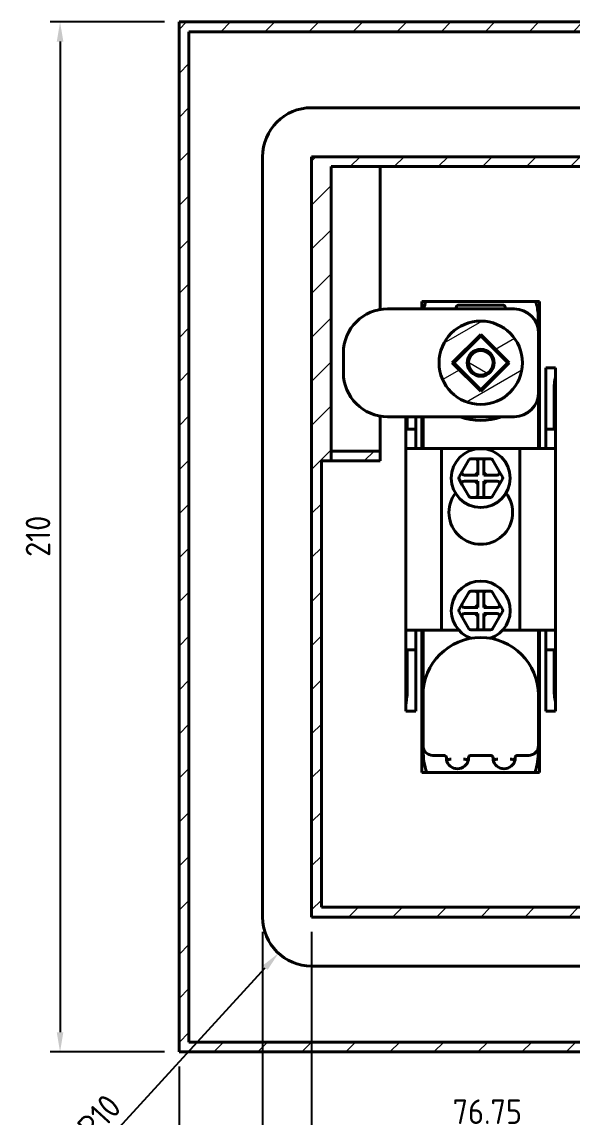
# Model space of a CAD drawing. Header units: millimetres. Extents: x 0 to 2378, y 0 to 1682.
# Drawn here: x 835.6 to 947.8, y 1283.5 to 1506.8 of the extents above; entities that cross this region are included whole.
import ezdxf

# ---------------------------------------------------------------- set-up
doc = ezdxf.new("R2010")
doc.units = ezdxf.units.MM
doc.header["$LTSCALE"] = 2
doc.layers.add('가시적인 것(ISO)', color=3, linetype='Continuous', lineweight=40, true_color=0x00ff00)
doc.layers.add('치수(ISO)', color=2, linetype='Continuous', lineweight=25, true_color=0xffff00)
doc.layers.add('해치(ISO)', color=7, linetype='Continuous', lineweight=18)
doc.styles.add('치수 텍스트_PSTEK_POSCO', font='isocp.shx')
doc.dimstyles.new('치수_PSTEK_POSCO', dxfattribs={"dimscale": 2, "dimtxt": 2.5, "dimasz": 2, "dimexe": 1, "dimexo": 1.5, "dimgap": 1, "dimtad": 1, "dimrnd": 1e-08, "dimdsep": 46, "dimtxsty": '치수 텍스트_PSTEK_POSCO', "dimcen": 0.09, "dimdle": 10, "dimclrd": 7, "dimclre": 7, "dimclrt": 2, "dimadec": 1, "dimazin": 2, "dimtfac": 1, "dimtmove": 0, "dimatfit": 3, "dimfxl": 1, "dimtolj": 1, "dimlwd": -1, "dimlwe": -1, "dimarcsym": 0})
pattern_1 = [(45, (0, 0), (-4.490128, 4.490128), [])]

# ---------------------------------------------------------------- blocks, each defined once
blk = doc.blocks.new('*D124')
at = {"layer": 'Defpoints', "color": 0, "transparency": 16777216}
for p in [(894.67, 1324.29), (1150.67, 1324.29), (1150.67, 1264.29)]:
    blk.add_point(p, dxfattribs=at)
at = {"layer": '치수(ISO)', "color": 7, "transparency": 16777216}
for p, q in [((894.67, 1321.29), (894.67, 1262.29)), ((1150.67, 1321.29), (1150.67, 1262.29)), ((898.67, 1264.29), (1146.67, 1264.29))]:
    blk.add_line(p, q, dxfattribs=at)
for points in [[(898.67, 1264.96), (898.67, 1263.62), (894.67, 1264.29)], [(1146.67, 1264.96), (1146.67, 1263.62), (1150.67, 1264.29)]]:
    blk.add_solid(points, dxfattribs=at)
at = {"layer": '치수(ISO)', "color": 2, "transparency": 16777216, "insert": (1017.98, 1268.79), "char_height": 5, "attachment_point": 4, "style": '치수 텍스트_PSTEK_POSCO'}
blk.add_mtext('\\A1;256', dxfattribs=at)
blk = doc.blocks.new('*D126')
at = {"layer": 'Defpoints', "color": 0, "transparency": 16777216}
for p in [(884.67, 1324.29), (894.67, 1324.29), (894.67, 1264.29)]:
    blk.add_point(p, dxfattribs=at)
at = {"layer": '치수(ISO)', "color": 7, "transparency": 16777216}
for p, q in [((884.67, 1321.29), (884.67, 1262.29)), ((894.67, 1321.29), (894.67, 1262.29)), ((880.67, 1264.29), (868.17, 1264.29)), ((894.67, 1264.29), (884.67, 1264.29)), ((898.67, 1264.29), (902.67, 1264.29))]:
    blk.add_line(p, q, dxfattribs=at)
for points in [[(880.67, 1264.96), (880.67, 1263.62), (884.67, 1264.29)], [(898.67, 1264.96), (898.67, 1263.62), (894.67, 1264.29)]]:
    blk.add_solid(points, dxfattribs=at)
at = {"layer": '치수(ISO)', "color": 2, "transparency": 16777216, "insert": (870.17, 1268.79), "char_height": 5, "attachment_point": 4, "style": '치수 텍스트_PSTEK_POSCO'}
blk.add_mtext('\\A1;10', dxfattribs=at)
blk = doc.blocks.new('*D127')
at = {"layer": 'Defpoints', "color": 0, "transparency": 16777216}
for p in [(894.67, 1324.29), (887.92, 1316.91)]:
    blk.add_point(p, dxfattribs=at)
at = {"layer": '치수(ISO)', "color": 7, "transparency": 16777216}
blk.add_line((850.25, 1275.73), (885.22, 1313.96), dxfattribs=at)
blk.add_solid([(884.73, 1314.41), (885.71, 1313.51), (887.92, 1316.91)], dxfattribs=at)
at = {"layer": '치수(ISO)', "color": 2, "transparency": 16777216, "insert": (848.28, 1280.25), "char_height": 5, "attachment_point": 4, "rotation": 47.5454, "style": '치수 텍스트_PSTEK_POSCO'}
blk.add_mtext('\\A1;R10', dxfattribs=at)
blk = doc.blocks.new('*D128')
at = {"layer": 'Defpoints', "color": 0, "transparency": 16777216}
for p in [(867.67, 1296.79), (1177.67, 1296.79), (1177.67, 1246.88)]:
    blk.add_point(p, dxfattribs=at)
at = {"layer": '치수(ISO)', "color": 7, "transparency": 16777216}
for p, q in [((867.67, 1293.79), (867.67, 1244.88)), ((1177.67, 1293.79), (1177.67, 1244.88)), ((871.67, 1246.88), (1173.67, 1246.88))]:
    blk.add_line(p, q, dxfattribs=at)
for points in [[(871.67, 1247.54), (871.67, 1246.21), (867.67, 1246.88)], [(1173.67, 1247.54), (1173.67, 1246.21), (1177.67, 1246.88)]]:
    blk.add_solid(points, dxfattribs=at)
at = {"layer": '치수(ISO)', "color": 2, "transparency": 16777216, "insert": (1018.67, 1251.38), "char_height": 5, "attachment_point": 4, "style": '치수 텍스트_PSTEK_POSCO'}
blk.add_mtext('\\A1;310', dxfattribs=at)
blk = doc.blocks.new('*D129')
at = {"layer": 'Defpoints', "color": 0, "transparency": 16777216}
for p in [(867.67, 1506.79), (843.39, 1296.79), (867.67, 1296.79)]:
    blk.add_point(p, dxfattribs=at)
at = {"layer": '치수(ISO)', "color": 7, "transparency": 16777216}
for p, q in [((864.67, 1506.79), (841.39, 1506.79)), ((843.39, 1502.79), (843.39, 1300.79)), ((864.67, 1296.79), (841.39, 1296.79))]:
    blk.add_line(p, q, dxfattribs=at)
for points in [[(842.72, 1502.79), (844.06, 1502.79), (843.39, 1506.79)], [(842.72, 1300.79), (844.06, 1300.79), (843.39, 1296.79)]]:
    blk.add_solid(points, dxfattribs=at)
at = {"layer": '치수(ISO)', "color": 2, "transparency": 16777216, "insert": (838.89, 1397.72), "char_height": 5, "attachment_point": 4, "rotation": 90, "style": '치수 텍스트_PSTEK_POSCO'}
blk.add_mtext('\\A1;210', dxfattribs=at)
blk = doc.blocks.new('*D130')
at = {"layer": 'Defpoints', "color": 0, "transparency": 16777216}
for p in [(971.42, 1340.79), (894.67, 1324.29), (894.67, 1280.1)]:
    blk.add_point(p, dxfattribs=at)
at = {"layer": '치수(ISO)', "color": 7, "transparency": 16777216}
for p, q in [((971.42, 1337.79), (971.42, 1278.1)), ((894.67, 1321.29), (894.67, 1278.1)), ((967.42, 1280.1), (898.67, 1280.1))]:
    blk.add_line(p, q, dxfattribs=at)
for points in [[(898.67, 1280.77), (898.67, 1279.44), (894.67, 1280.1)], [(967.42, 1280.77), (967.42, 1279.44), (971.42, 1280.1)]]:
    blk.add_solid(points, dxfattribs=at)
at = {"layer": '치수(ISO)', "color": 2, "transparency": 16777216, "insert": (923.44, 1284.6), "char_height": 5, "attachment_point": 4, "style": '치수 텍스트_PSTEK_POSCO'}
blk.add_mtext('\\A1;76.75', dxfattribs=at)

msp = doc.modelspace()

# ---------------------------------------------------------------- hatches: boundary and pattern name
at = {"layer": '해치(ISO)'}
h = msp.add_hatch(dxfattribs=at)
h.set_pattern_fill('ANSI31', color=256, scale=50.8, style=0)
h.set_pattern_definition(pattern_1)
h.paths.add_polyline_path([(894.6712, 1324.2885), (1150.6712, 1324.2885), (1150.6712, 1479.2885), (894.6712, 1479.2885)])
h.paths.add_polyline_path([(1148.6712, 1326.2885), (896.6712, 1326.2885), (896.6712, 1417.2885), (898.6712, 1417.2885), (898.6712, 1419.2885), (898.6712, 1477.2885), (1148.6712, 1477.2885)], flags=0)
h.paths.add_polyline_path([(1175.6712, 1467.0363), (1177.6712, 1467.0363), (1177.6712, 1468.5885), (1177.6712, 1482.9885), (1177.6712, 1484.5407), (1175.6712, 1484.5407)])
h.paths.add_polyline_path([(1175.6712, 1341.0363), (1177.6712, 1341.0363), (1177.6712, 1342.5885), (1177.6712, 1460.9885), (1177.6712, 1462.5407), (1175.6712, 1462.5407)])
h.paths.add_polyline_path([(1175.6712, 1319.0363), (1177.6712, 1319.0363), (1177.6712, 1320.5885), (1177.6712, 1334.9885), (1177.6712, 1336.5407), (1175.6712, 1336.5407)])
h.paths.add_polyline_path([(867.6712, 1506.7885), (867.6712, 1296.7885), (1143.0416, 1296.7885), (1143.0416, 1286.7885), (1152.3008, 1286.7885), (1152.3008, 1296.7885), (1177.6712, 1296.7885), (1177.6712, 1312.9885), (1177.6712, 1314.5407), (1175.6712, 1314.5407), (1175.6712, 1298.7885), (869.6712, 1298.7885), (869.6712, 1504.7885), (1175.6712, 1504.7885), (1175.6712, 1489.0363), (1177.6712, 1489.0363), (1177.6712, 1490.5885), (1177.6712, 1506.7885)])
h = msp.add_hatch(dxfattribs=at)
h.set_pattern_fill('ANSI31', color=256, scale=50.8, angle=-14.999978, style=0)
h.set_pattern_definition([(30.00002, (0, 0), (-3.175002, 5.49926), [])])
edge = h.paths.add_edge_path()
edge.add_ellipse((929.1712, 1437.2885), major_axis=(-8.5, 0), ratio=1, start_angle=0, end_angle=360)
h.paths.add_polyline_path([(923.3729, 1437.2885), (929.1712, 1443.0868), (934.9695, 1437.2885), (929.1712, 1431.4902)], flags=0)
h = msp.add_hatch(dxfattribs=at)
h.set_pattern_fill('ANSI31', color=256, scale=50.8, angle=105.000246, style=0)
h.set_pattern_definition([(150.00025, (0, 0), (-3.174976, -5.499275), [])])
edge = h.paths.add_edge_path()
edge.add_ellipse((929.1712, 1437.2885), major_axis=(-2.5, 0), ratio=1, start_angle=0, end_angle=360)
h = msp.add_hatch(dxfattribs=at)
h.set_pattern_fill('ANSI31', color=256, scale=50.8, style=0)
h.set_pattern_definition(pattern_1)
h.paths.add_polyline_path([(908.6712, 1417.2885), (908.6712, 1419.2885), (898.6712, 1419.2885), (898.6712, 1417.2885)])

# ---------------------------------------------------------------- linework, layer by layer
at = {"layer": '가시적인 것(ISO)'}
for p, q in [((867.6712, 1506.7885), (867.6712, 1296.7885)), ((1177.6712, 1506.7885), (867.6712, 1506.7885)), ((869.6712, 1298.7885), (869.6712, 1504.7885)), ((869.6712, 1504.7885), (1175.6712, 1504.7885)), ((1150.6712, 1489.2885), (894.6712, 1489.2885)), ((884.6712, 1479.2885), (884.6712, 1324.2885)), ((894.6712, 1479.2885), (894.6712, 1324.2885)), ((1150.6712, 1479.2885), (894.6712, 1479.2885)), ((898.6712, 1417.2885), (898.6712, 1477.2885)), ((898.6712, 1477.2885), (1148.6712, 1477.2885)), ((908.6712, 1477.2885), (908.6712, 1448.1626)), ((917.1712, 1448.2885), (917.1712, 1449.7885)), ((917.1712, 1449.7885), (941.1712, 1449.7885)), ((941.1712, 1449.7885), (941.1712, 1419.7885)), ((935.9717, 1448.2885), (910.1712, 1448.2885)), ((924.1712, 1448.5618), (924.1712, 1448.2885)), ((933.6712, 1449.0618), (924.6712, 1449.0618)), ((934.1712, 1448.2885), (934.1712, 1448.5618)), ((940.8912, 1444.1821), (940.8912, 1447.1734)), ((923.3729, 1437.2885), (929.1712, 1443.0868)), ((923.5143, 1437.2885), (929.1712, 1442.9454)), ((929.1712, 1442.804), (923.6558, 1437.2885)), ((929.1712, 1443.0868), (934.9695, 1437.2885)), ((929.1712, 1442.9454), (934.8281, 1437.2885)), ((934.6866, 1437.2885), (929.1712, 1442.804)), ((940.9717, 1431.2885), (940.9717, 1443.2885)), ((901.1712, 1435.2885), (901.1712, 1439.2885)), ((929.1712, 1431.4902), (923.3729, 1437.2885)), ((929.1712, 1431.6317), (923.5143, 1437.2885)), ((923.6558, 1437.2885), (929.1712, 1431.7731)), ((934.9695, 1437.2885), (929.1712, 1431.4902)), ((929.1712, 1431.7731), (934.6866, 1437.2885)), ((934.8281, 1437.2885), (929.1712, 1431.6317)), ((942.4212, 1436.2885), (944.4212, 1436.2885)), ((942.4212, 1432.2885), (942.4212, 1436.2885)), ((944.4212, 1434.9343), (944.4212, 1436.2885)), ((944.4212, 1434.9343), (944.4212, 1423.5206)), ((942.4212, 1423.7885), (942.4212, 1432.2885)), ((944.1533, 1432.2885), (944.1533, 1423.7885)), ((940.9445, 1419.7885), (940.9445, 1430.7677)), ((908.6712, 1426.4144), (908.6712, 1419.2885)), ((935.9717, 1426.2885), (910.1712, 1426.2885)), ((913.9212, 1426.2885), (913.9212, 1423.5206)), ((914.1892, 1426.2885), (914.1892, 1423.7885)), ((915.9212, 1423.7885), (915.9212, 1426.2885)), ((917.1712, 1419.7885), (917.1712, 1426.2885)), ((917.3979, 1426.2885), (917.3979, 1419.7885)), ((913.9212, 1420.0565), (913.9212, 1423.5206)), ((914.1892, 1423.7885), (915.9212, 1423.7885)), ((915.9212, 1419.7885), (915.9212, 1423.7885)), ((942.4212, 1423.7885), (942.4212, 1419.7885)), ((942.4212, 1423.7885), (944.1533, 1423.7885)), ((944.4212, 1420.0565), (944.4212, 1423.5206)), ((908.6712, 1419.2885), (898.6712, 1419.2885)), ((898.6712, 1419.2885), (898.6712, 1417.2885)), ((908.6712, 1417.2885), (908.6712, 1419.2885)), ((913.9212, 1420.0565), (913.9212, 1382.5206)), ((914.1892, 1419.7885), (915.9212, 1419.7885)), ((917.0838, 1419.7885), (915.9212, 1419.7885)), ((917.0838, 1419.7885), (918.5088, 1419.7885)), ((921.1712, 1419.7885), (918.5088, 1419.7885)), ((937.1712, 1419.7885), (921.1712, 1419.7885)), ((921.1712, 1419.7885), (921.1712, 1382.7885)), ((939.8336, 1419.7885), (937.1712, 1419.7885)), ((937.1712, 1419.7885), (937.1712, 1382.7885)), ((939.8336, 1419.7885), (941.2586, 1419.7885)), ((942.4212, 1419.7885), (941.2586, 1419.7885)), ((942.4212, 1419.7885), (944.1533, 1419.7885)), ((944.4212, 1420.0565), (944.4212, 1382.5206)), ((896.6712, 1326.2885), (896.6712, 1417.2885)), ((896.6712, 1417.2885), (898.6712, 1417.2885)), ((898.6712, 1417.2885), (908.6712, 1417.2885)), ((926.7463, 1417.4785), (925.3896, 1415.1285)), ((928.0712, 1417.7285), (927.1793, 1417.7285)), ((928.0712, 1417.7285), (930.2712, 1417.7285)), ((928.5712, 1414.3785), (928.5712, 1417.2285)), ((929.7712, 1417.2285), (929.7712, 1414.3785)), ((931.1631, 1417.7285), (930.2712, 1417.7285)), ((932.9528, 1415.1285), (931.5961, 1417.4785)), ((924.7545, 1414.0285), (925.3896, 1415.1285)), ((925.3896, 1412.4285), (924.7545, 1413.5285)), ((925.8226, 1414.3785), (928.5712, 1414.3785)), ((928.0712, 1414.8785), (928.5712, 1414.3785)), ((930.2712, 1414.8785), (929.7712, 1414.3785)), ((929.7712, 1414.3785), (932.5198, 1414.3785)), ((932.9528, 1415.1285), (933.5879, 1414.0285)), ((933.5879, 1413.5285), (932.9528, 1412.4285)), ((925.3896, 1412.4285), (926.7463, 1410.0785)), ((928.5712, 1413.1785), (925.8226, 1413.1785)), ((928.0712, 1412.6785), (928.5712, 1413.1785)), ((928.5712, 1410.3285), (928.5712, 1413.1785)), ((930.2712, 1412.6785), (929.7712, 1413.1785)), ((929.7712, 1413.1785), (929.7712, 1409.8285)), ((932.5198, 1413.1785), (929.7712, 1413.1785)), ((931.5961, 1410.0785), (932.9528, 1412.4285)), ((927.1793, 1409.8285), (928.0712, 1409.8285)), ((929.7712, 1409.8285), (928.0712, 1409.8285)), ((929.7712, 1409.8285), (930.2712, 1409.8285)), ((930.2712, 1409.8285), (930.8744, 1409.8285)), ((930.8744, 1409.8285), (931.1631, 1409.8285)), ((926.7463, 1390.4785), (925.3896, 1388.1285)), ((928.0712, 1390.7285), (927.1793, 1390.7285)), ((928.0712, 1390.7285), (930.2712, 1390.7285)), ((928.5712, 1387.3785), (928.5712, 1390.2285)), ((929.7712, 1390.2285), (929.7712, 1387.3785)), ((931.1631, 1390.7285), (930.2712, 1390.7285)), ((932.9528, 1388.1285), (931.5961, 1390.4785)), ((924.7545, 1387.0285), (925.3896, 1388.1285)), ((925.8226, 1387.3785), (928.5712, 1387.3785)), ((928.0712, 1387.8785), (928.5712, 1387.3785)), ((930.2712, 1387.8785), (929.7712, 1387.3785)), ((929.7712, 1387.3785), (932.5198, 1387.3785)), ((932.9528, 1388.1285), (933.5879, 1387.0285)), ((925.3896, 1385.4285), (924.7545, 1386.5285)), ((925.3896, 1385.4285), (926.7463, 1383.0785)), ((928.5712, 1386.1785), (925.8226, 1386.1785)), ((928.0712, 1385.6785), (928.5712, 1386.1785)), ((928.5712, 1383.3285), (928.5712, 1386.1785)), ((930.2712, 1385.6785), (929.7712, 1386.1785)), ((929.7712, 1386.1785), (929.7712, 1382.8285)), ((932.5198, 1386.1785), (929.7712, 1386.1785)), ((931.5961, 1383.0785), (932.9528, 1385.4285)), ((933.5879, 1386.5285), (932.9528, 1385.4285)), ((913.9212, 1379.0565), (913.9212, 1382.5206)), ((914.1892, 1382.7885), (915.9212, 1382.7885)), ((915.9212, 1378.7885), (915.9212, 1382.7885)), ((917.0838, 1382.7885), (915.9212, 1382.7885)), ((917.0838, 1382.7885), (918.5088, 1382.7885)), ((917.1712, 1353.7885), (917.1712, 1382.7885)), ((917.3979, 1382.7885), (917.3979, 1369.51)), ((918.5088, 1382.7885), (921.1712, 1382.7885)), ((921.1712, 1382.7885), (924.6901, 1382.7885)), ((927.1793, 1382.8285), (928.0712, 1382.8285)), ((929.7712, 1382.8285), (928.0712, 1382.8285)), ((929.7712, 1382.8285), (930.2712, 1382.8285)), ((930.2712, 1382.8285), (930.8744, 1382.8285)), ((930.8744, 1382.8285), (931.1631, 1382.8285)), ((937.1712, 1382.7885), (933.6523, 1382.7885)), ((937.1712, 1382.7885), (939.8336, 1382.7885)), ((939.8336, 1382.7885), (941.2586, 1382.7885)), ((940.9445, 1369.51), (940.9445, 1382.7885)), ((941.1712, 1382.7885), (941.1712, 1353.7885)), ((942.4212, 1382.7885), (941.2586, 1382.7885)), ((942.4212, 1382.7885), (942.4212, 1378.7885)), ((942.4212, 1382.7885), (944.1533, 1382.7885)), ((944.4212, 1379.0565), (944.4212, 1382.5206)), ((913.9212, 1379.0565), (913.9212, 1367.6428)), ((914.1892, 1378.7885), (915.9212, 1378.7885)), ((914.1892, 1378.7885), (914.1892, 1370.2885)), ((915.9212, 1370.2885), (915.9212, 1378.7885)), ((942.4212, 1370.2885), (942.4212, 1378.7885)), ((942.4212, 1378.7885), (944.1533, 1378.7885)), ((944.1533, 1378.7885), (944.1533, 1370.2885)), ((944.4212, 1379.0565), (944.4212, 1367.6428)), ((915.9212, 1370.2885), (915.9212, 1366.2885)), ((917.3979, 1369.51), (917.3979, 1359.2536)), ((940.9445, 1359.2536), (940.9445, 1369.51)), ((942.4212, 1366.2885), (942.4212, 1370.2885)), ((913.9212, 1366.2885), (913.9212, 1367.6428)), ((944.4212, 1366.2885), (944.4212, 1367.6428)), ((913.9212, 1366.2885), (915.9212, 1366.2885)), ((942.4212, 1366.2885), (944.4212, 1366.2885)), ((917.4512, 1358.7949), (917.4512, 1358.2366)), ((940.8912, 1358.2366), (940.8912, 1358.7949)), ((919.3979, 1357.2536), (921.6712, 1357.2536)), ((922.1712, 1356.7536), (922.1712, 1356.3683)), ((926.6712, 1356.3683), (926.6712, 1356.7536)), ((927.1712, 1357.2536), (931.1712, 1357.2536)), ((931.6712, 1356.7536), (931.6712, 1356.3683)), ((936.1712, 1356.3683), (936.1712, 1356.7536)), ((936.6712, 1357.2536), (938.9445, 1357.2536)), ((941.1712, 1353.7885), (917.1712, 1353.7885)), ((894.6712, 1324.2885), (1150.6712, 1324.2885)), ((1148.6712, 1326.2885), (896.6712, 1326.2885)), ((894.6712, 1314.2885), (1150.6712, 1314.2885)), ((1175.6712, 1298.7885), (869.6712, 1298.7885)), ((867.6712, 1296.7885), (1143.0416, 1296.7885))]:
    msp.add_line(p, q, dxfattribs=at)
for centre, radius in [((929.1712, 1437.2885), 8.5), ((929.1712, 1437.2885), 2.75), ((929.1712, 1437.2885), 2.5), ((929.1712, 1413.7785), 6)]:
    msp.add_circle(centre, radius, dxfattribs=at)
for centre, radius, start, end in [((894.6712, 1479.2885), 10, 90, 180), ((929.1712, 1446.2499), 11.7563, 162.482564, 170.014136), ((929.1712, 1446.2499), 11.7563, 4.505593, 17.517436), ((910.1712, 1439.2885), 9, 90, 180), ((924.6712, 1448.5618), 0.5, 90, 180), ((933.6712, 1448.5618), 0.5, 0, 90), ((935.9717, 1443.2885), 5, 0, 90), ((910.1712, 1435.2885), 9, 180, 270), ((935.9717, 1431.2885), 5, 270, 0), ((929.1712, 1437.2885), 11.7733, 249.1181, 290.8819), ((927.1793, 1417.2285), 0.5, 90, 150), ((928.0712, 1417.2285), 0.5, 0, 90), ((930.2712, 1417.2285), 0.5, 90, 180), ((931.1631, 1417.2285), 0.5, 30, 90), ((925.1875, 1413.7785), 0.5, 150, 210), ((925.8226, 1414.8785), 0.5, 150, 270), ((932.5198, 1414.8785), 0.5, 270, 30), ((933.1549, 1413.7785), 0.5, 330, 30), ((925.8226, 1412.6785), 0.5, 90, 210), ((932.5198, 1412.6785), 0.5, 330, 90), ((929.1712, 1406.7885), 6.5, 142.665168, 37.334832), ((927.1793, 1410.3285), 0.5, 210, 270), ((928.0712, 1410.3285), 0.5, 270, 0), ((929.1712, 1386.7785), 6, 289.287396, 250.712604), ((927.1793, 1390.2285), 0.5, 90, 150), ((928.0712, 1390.2285), 0.5, 0, 90), ((930.2712, 1390.2285), 0.5, 90, 180), ((931.1631, 1390.2285), 0.5, 30, 90), ((925.1875, 1386.7785), 0.5, 150, 210), ((925.8226, 1387.8785), 0.5, 150, 270), ((932.5198, 1387.8785), 0.5, 270, 30), ((933.1549, 1386.7785), 0.5, 330, 30), ((925.8226, 1385.6785), 0.5, 90, 210), ((932.5198, 1385.6785), 0.5, 330, 90), ((927.1793, 1383.3285), 0.5, 210, 270), ((928.0712, 1383.3285), 0.5, 270, 0), ((929.1712, 1369.51), 11.7733, 0, 180), ((919.3979, 1359.2536), 2, 180, 270), ((929.1712, 1357.7946), 11.7283, 177.839996, 199.972601), ((938.9445, 1359.2536), 2, 270, 0), ((929.1712, 1357.7946), 11.7283, 340.027399, 2.160004), ((921.6712, 1356.7536), 0.5, 0, 90), ((924.4212, 1356.811), 2.2931, 191.129914, 348.870086), ((927.1712, 1356.7536), 0.5, 90, 180), ((931.1712, 1356.7536), 0.5, 0, 90), ((933.9212, 1356.811), 2.2931, 191.129914, 348.870086), ((936.6712, 1356.7536), 0.5, 90, 180), ((894.6712, 1324.2885), 10, 180, 270)]:
    msp.add_arc(centre, radius, start, end, dxfattribs=at)
for centre in [(931.1631, 1410.3284), (931.1631, 1383.3284)]:
    msp.add_ellipse(centre, major_axis=(0.451, 0.2157), ratio=0.99983889, start_param=4.26631111, end_param=5.31364864, dxfattribs=at)
for points, knots in [([(940.8912, 1447.1734), (940.8971, 1447.1737), (940.906, 1447.174), (940.9352, 1447.1752), (940.9644, 1447.1763), (941.0081, 1447.178), (941.0648, 1447.1803), (941.0964, 1447.1815), (941.132, 1447.1829), (941.1712, 1447.1844)], [0, 0, 0, 0, 0.166666667, 0.166666667, 0.166666667, 0.333333333, 0.333333333, 0.333333333, 0.426076721, 0.426076721, 0.426076721, 0.426076721]), ([(944.4212, 1434.9343), (944.421, 1434.5971), (944.3538, 1434.1959), (944.2155, 1433.2892), (944.1533, 1432.7762), (944.1533, 1432.2885)], [0.33262756, 0.33262756, 0.33262756, 0.33262756, 0.466363989, 0.466363989, 0.612669946, 0.612669946, 0.612669946, 0.612669946]), ([(913.9212, 1423.5206), (913.9212, 1423.6044), (913.9382, 1423.6748), (914.0217, 1423.7653), (914.0885, 1423.7856), (914.1758, 1423.7884), (914.1824, 1423.7885), (914.1892, 1423.7885)], [0.724350563, 0.724350563, 0.724350563, 0.724350563, 0.774624716, 0.774624716, 0.82489887, 0.82489887, 0.82888396, 0.82888396, 0.82888396, 0.82888396]), ([(944.1533, 1423.7885), (944.16, 1423.7885), (944.1666, 1423.7884), (944.2539, 1423.7856), (944.3207, 1423.7653), (944.4042, 1423.6748), (944.4212, 1423.6044), (944.4212, 1423.5206)], [-0.82888396, -0.82888396, -0.82888396, -0.82888396, -0.82489887, -0.82489887, -0.774624716, -0.774624716, -0.724350563, -0.724350563, -0.724350563, -0.724350563]), ([(914.1892, 1419.7885), (914.1824, 1419.7885), (914.1758, 1419.7886), (914.0885, 1419.7914), (914.0217, 1419.8118), (913.9382, 1419.9022), (913.9212, 1419.9727), (913.9212, 1420.0565)], [0.201528661, 0.201528661, 0.201528661, 0.201528661, 0.205513751, 0.205513751, 0.255787905, 0.255787905, 0.306062058, 0.306062058, 0.306062058, 0.306062058]), ([(944.4212, 1420.0565), (944.4212, 1419.9727), (944.4042, 1419.9022), (944.3207, 1419.8118), (944.2539, 1419.7914), (944.1666, 1419.7886), (944.16, 1419.7885), (944.1533, 1419.7885)], [-0.306062058, -0.306062058, -0.306062058, -0.306062058, -0.255787905, -0.255787905, -0.205513751, -0.205513751, -0.201528661, -0.201528661, -0.201528661, -0.201528661]), ([(913.9212, 1382.5206), (913.9212, 1382.6044), (913.9382, 1382.6748), (914.0217, 1382.7653), (914.0885, 1382.7856), (914.1758, 1382.7884), (914.1824, 1382.7885), (914.1892, 1382.7885)], [0.715873412, 0.715873412, 0.715873412, 0.715873412, 0.766147565, 0.766147565, 0.816421718, 0.816421718, 0.820406809, 0.820406809, 0.820406809, 0.820406809]), ([(944.1533, 1382.7885), (944.237, 1382.7885), (944.3075, 1382.7715), (944.3979, 1382.6881), (944.4183, 1382.6212), (944.4211, 1382.5339), (944.4212, 1382.5273), (944.4212, 1382.5206)], [-0.306062058, -0.306062058, -0.306062058, -0.306062058, -0.255787905, -0.255787905, -0.205513751, -0.205513751, -0.201528661, -0.201528661, -0.201528661, -0.201528661]), ([(914.1892, 1378.7885), (914.1824, 1378.7885), (914.1758, 1378.7886), (914.0885, 1378.7914), (914.0217, 1378.8118), (913.9382, 1378.9022), (913.9212, 1378.9727), (913.9212, 1379.0565)], [0.201528661, 0.201528661, 0.201528661, 0.201528661, 0.205513751, 0.205513751, 0.255787905, 0.255787905, 0.306062058, 0.306062058, 0.306062058, 0.306062058]), ([(944.4212, 1379.0565), (944.4212, 1379.0497), (944.4211, 1379.0431), (944.4183, 1378.9559), (944.3979, 1378.889), (944.3075, 1378.8055), (944.237, 1378.7885), (944.1533, 1378.7885)], [0.201528661, 0.201528661, 0.201528661, 0.201528661, 0.205513751, 0.205513751, 0.255787905, 0.255787905, 0.306062058, 0.306062058, 0.306062058, 0.306062058]), ([(913.9212, 1367.6428), (913.9215, 1367.9799), (913.9886, 1368.3812), (914.127, 1369.2878), (914.1892, 1369.8008), (914.1892, 1370.2885)], [-0.892712332, -0.892712332, -0.892712332, -0.892712332, -0.758975903, -0.758975903, -0.612669946, -0.612669946, -0.612669946, -0.612669946]), ([(944.1533, 1370.2885), (944.1533, 1369.8039), (944.2146, 1369.2939), (944.353, 1368.3861), (944.421, 1367.9817), (944.4212, 1367.6428)], [1.22288463, 1.22288463, 1.22288463, 1.22288463, 1.368260203, 1.368260203, 1.502834072, 1.502834072, 1.502834072, 1.502834072]), ([(917.4512, 1358.2366), (917.4425, 1358.2368), (917.4295, 1358.237), (917.3873, 1358.2378), (917.3451, 1358.2386), (917.2824, 1358.2398), (917.2027, 1358.2413), (917.1925, 1358.2415), (917.182, 1358.2417), (917.1712, 1358.2419)], [0, 0, 0, 0, 0.2, 0.2, 0.2, 0.4, 0.4, 0.4, 0.42562992, 0.42562992, 0.42562992, 0.42562992]), ([(940.8912, 1358.2366), (940.8998, 1358.2368), (940.9126, 1358.237), (940.9546, 1358.2378), (940.9967, 1358.2386), (941.0595, 1358.2398), (941.1399, 1358.2413), (941.15, 1358.2415), (941.1605, 1358.2417), (941.1712, 1358.2419)], [0, 0, 0, 0, 0.2, 0.2, 0.2, 0.4, 0.4, 0.4, 0.425310358, 0.425310358, 0.425310358, 0.425310358]), ([(922.1712, 1356.3683), (922.1777, 1356.3689), (922.1875, 1356.3699), (922.2196, 1356.373), (922.2517, 1356.3762), (922.2996, 1356.381), (922.361, 1356.3872), (922.4224, 1356.3935), (922.4972, 1356.4012), (922.5823, 1356.4104), (922.6674, 1356.4195), (922.7629, 1356.4301), (922.8628, 1356.4418), (922.9628, 1356.4535), (923.0671, 1356.4662), (923.1712, 1356.4798)], [0, 0, 0, 0, 0.2, 0.2, 0.2, 0.4, 0.4, 0.4, 0.6, 0.6, 0.6, 0.8, 0.8, 0.8, 1, 1, 1, 1]), ([(926.6712, 1356.3683), (926.6647, 1356.3689), (926.6549, 1356.3699), (926.6228, 1356.373), (926.5907, 1356.3762), (926.5428, 1356.381), (926.4814, 1356.3872), (926.42, 1356.3935), (926.3452, 1356.4012), (926.2601, 1356.4104), (926.175, 1356.4195), (926.0795, 1356.4301), (925.9796, 1356.4418), (925.8796, 1356.4535), (925.7753, 1356.4662), (925.6712, 1356.4798)], [0, 0, 0, 0, 0.2, 0.2, 0.2, 0.4, 0.4, 0.4, 0.6, 0.6, 0.6, 0.8, 0.8, 0.8, 1, 1, 1, 1]), ([(931.6712, 1356.3683), (931.6777, 1356.3689), (931.6875, 1356.3699), (931.7196, 1356.373), (931.7517, 1356.3762), (931.7996, 1356.381), (931.861, 1356.3872), (931.9224, 1356.3935), (931.9972, 1356.4012), (932.0823, 1356.4104), (932.1674, 1356.4195), (932.2629, 1356.4301), (932.3628, 1356.4418), (932.4628, 1356.4535), (932.5671, 1356.4662), (932.6712, 1356.4798)], [0, 0, 0, 0, 0.2, 0.2, 0.2, 0.4, 0.4, 0.4, 0.6, 0.6, 0.6, 0.8, 0.8, 0.8, 1, 1, 1, 1]), ([(936.1712, 1356.3683), (936.1647, 1356.3689), (936.1549, 1356.3699), (936.1228, 1356.373), (936.0907, 1356.3762), (936.0428, 1356.381), (935.9814, 1356.3872), (935.92, 1356.3935), (935.8452, 1356.4012), (935.7601, 1356.4104), (935.675, 1356.4195), (935.5795, 1356.4301), (935.4796, 1356.4418), (935.3796, 1356.4535), (935.2753, 1356.4662), (935.1712, 1356.4798)], [0, 0, 0, 0, 0.2, 0.2, 0.2, 0.4, 0.4, 0.4, 0.6, 0.6, 0.6, 0.8, 0.8, 0.8, 1, 1, 1, 1])]:
    msp.add_open_spline(points, degree=3, knots=knots, dxfattribs=at)

# ---------------------------------------------------------------- dimensions: what is measured, and where the dimension line sits
at = {"layer": '치수(ISO)', "color": 7}
for base, p1, p2, angle, override, picture, middle in [((843.3911, 1296.7885), (867.6712, 1506.7885), (867.6712, 1296.7885), 90, {"dimdec": 2, "dimtp": 0, "dimtm": 0, "dimtdec": 2, "dimtofl": 0, "dimatfit": 1}, '*D129', (843.3911, 1401.7885)), ((894.6712, 1280.1033), (971.4212, 1340.7885), (894.6712, 1324.2885), 180, {"dimdec": 2, "dimtp": 0, "dimtm": 0, "dimtdec": 2, "dimtofl": 0, "dimatfit": 1}, '*D130', (930.5462, 1280.1033)), ((894.6712, 1264.2885), (884.6712, 1324.2885), (894.6712, 1324.2885), 180, {"dimdec": 2, "dimtp": 0, "dimtm": 0, "dimtdec": 2, "dimtofl": 1, "dimatfit": 1}, '*D126', (872.4192, 1264.2885)), ((1150.6712, 1264.2885), (894.6712, 1324.2885), (1150.6712, 1324.2885), 180, {"dimdec": 2, "dimtp": 0, "dimtm": 0, "dimtdec": 2, "dimtofl": 0, "dimatfit": 1}, '*D124', (1022.6712, 1264.2885)), ((1177.6712, 1246.8762), (867.6712, 1296.7885), (1177.6712, 1296.7885), 180, {"dimdec": 2, "dimtp": 0, "dimtm": 0, "dimtdec": 2, "dimtofl": 0, "dimatfit": 1}, '*D128', (1022.6712, 1246.8762))]:
    dim = msp.add_linear_dim(base=base, p1=p1, p2=p2, angle=angle, dimstyle='치수_PSTEK_POSCO', override=override, dxfattribs=at)
    dim.commit()
    dim.dimension.update_dxf_attribs({"geometry": picture, "text_midpoint": middle, "dimtype": 160})
dim = msp.add_radius_dim(center=(894.6712, 1324.2885), mpoint=(887.9211, 1316.9104), dimstyle='치수_PSTEK_POSCO', override={"dimdec": 2, "dimcen": 0, "dimtp": 0, "dimtm": 0, "dimtdec": 2, "dimtofl": 0}, dxfattribs=at)
dim.commit()
dim.dimension.update_dxf_attribs({"geometry": '*D127', "text_midpoint": (854.4707, 1280.3475), "dimtype": 164})

doc.saveas('drawing.dxf')
